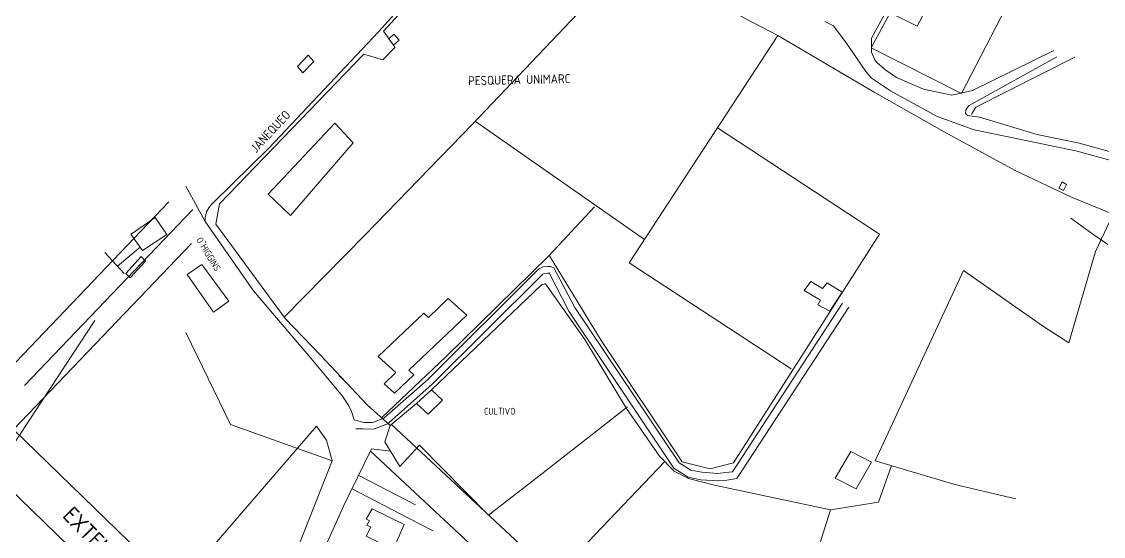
# Model space of a CAD drawing. Header units: inches. Extents: x 725.5 to 800.4, y -655.3 to -591.9.
# Drawn here: x 732.13 to 740.86, y -606.18 to -602.03 of the extents above; entities that cross this region are included whole.
import ezdxf

# ---------------------------------------------------------------- set-up
doc = ezdxf.new("R2010")
doc.units = ezdxf.units.IN
doc.header["$MEASUREMENT"] = 0
doc.layers.add('escaleras', color=2, linetype='Continuous')
doc.styles.get("Standard").update_dxf_attribs({"font": 'isocp2.shx'})

msp = doc.modelspace()

# ---------------------------------------------------------------- linework, layer by layer
at = {"layer": 'escaleras', "color": 7, "lineweight": 13}
for p, q in [((735.4090511383874, -604.4127266900438, 0.3153517708706798), (735.5681658315381, -604.2615808667589, 0.3123692138262355)), ((735.7182998565763, -604.3954826636383, 0.3330445822359491), (735.5681658315374, -604.261580866759, 0.366115648299042)), ((735.003584353717, -604.7300143759644, 0.3223168396742269), (735.3722000595138, -604.3798598853549, 0.3154072491879556)), ((735.2515634233365, -604.838843745273, 0.3208920250492001), (735.7182998565766, -604.3954826636381, 0.3121431910521798)), ((735.4090511383874, -604.4127266900438, 0.3690982053434825), (735.3722000595138, -604.3798598853549, 0.3772156488317827)), ((735.1468941048901, -604.8578297275305, 0.3525574035306509), (735.003584353717, -604.730014375964, 0.38412523931812)), ((735.2925090665285, -604.875362417149, 0.332774034579571), (735.2515634233365, -604.838843745273, 0.3417934162331041)), ((735.051425289, -604.9485172215014, 0.3238906248892949), (735.1468941048901, -604.8578297275305, 0.3221010906626292)), ((735.136046284931, -605.0239891433789, 0.3237632302348259), (735.2925090665285, -604.875362417149, 0.3208303824744611)), ((735.136046284931, -605.0239891433786, 0.3357068823399476), (735.051425289, -604.9485172215014, 0.3543469377573452)), ((735.0315257827043, -605.2238265291651, 0.32666359717961), (735.1906404758543, -605.0726807058803, 0.3236810401351683)), ((734.8483852843915, -605.6890819878445, -0.4768316706453121), (735.3050171438989, -605.9245811921796, -0.4768316706453121)), ((734.7929147375031, -605.7966391197044, -0.4768316706453121), (735.2495465970105, -606.0321383240394, -0.4768316706453121)), ((735.2495465970105, -606.0321383240394, -0.4768316706453121), (735.447328612072, -606.1341406399291, -0.4768316706453121))]:
    msp.add_line(p, q, dxfattribs=at)
at = {"layer": 'escaleras', "color": 7, "lineweight": 13, "elevation": -0.4768316706453121, "flags": 128}
for points in [[(739.1874893979965, -601.7884199143151), (739.1871338327542, -601.7889128831355), (738.9856327736672, -602.160682944351), (738.9840213481275, -602.2719325086376), (739.0109629652256, -602.3363276905031), (739.0251412317798, -602.3540472840732), (739.0883620040092, -602.4086354884788), (739.1016625024772, -602.4182278947271), (739.1857618382727, -602.4781315160861), (739.4045180271178, -602.5714506336458), (739.6342340055991, -602.6194657928901), (739.8011589192539, -602.5832261875402), (740.4567436938509, -602.2609128111045)], [(740.9377984427473, -603.1526408401772), (740.6455925974067, -603.0711492562056), (740.3070815465207, -603.0028643812408), (739.8146253627478, -602.9009464680724), (739.5150105868321, -602.7920280440974), (739.13790792183, -602.586007156448), (738.98410604297, -602.4825782778211), (738.9396007896364, -602.4279984207915), (738.8348453349761, -602.2752586447698), (738.7846991536246, -602.2046199202389), (738.771232017553, -602.1859143890448), (738.6781399011248, -602.0595721746645), (738.6089595973601, -602.024667091735)], [(740.4801518756591, -602.3115184624465), (739.7729538781894, -602.7022750769694), (739.7553939053204, -602.7255824524036), (739.7532604774167, -602.7285402835399), (739.7462046333842, -602.7414374472074), (739.7436674332534, -602.7688346522043), (739.7602532058381, -602.7852928995451), (739.8550631676887, -602.7973707996268), (740.3225018947439, -602.9384126632465), (740.6610566326419, -603.0067063594512), (740.9528153103528, -603.0880732431715)], [(740.5921950235194, -603.6124518735276), (740.6515735805943, -603.6559667603892), (740.7109521376736, -603.6994816654636), (740.7698429567083, -603.7426329130942), (740.8309141895089, -603.7828639838807), (740.8910195329476, -603.8254054905915)], [(734.8112705662313, -605.2389842267836), (734.7899080373428, -605.1734556613617), (734.7658442587659, -605.1268736438174), (734.715094369223, -605.0498042351022), (734.4599706305902, -604.7421542570078), (733.9971062269569, -604.1992473403823), (733.608881583471, -603.6403397378895)], [(734.8112705662313, -605.2389842267836), (734.888844899828, -605.2605472748612), (734.9574141504442, -605.2620375541464), (735.0528697031523, -605.2252137238861), (735.0532252683946, -605.2247207550656), (735.403865160196, -604.914047169259), (736.2873598189982, -604.0359194150443), (736.3020492983005, -604.0217829764684), (736.3326356732844, -604.0063715041623), (736.3712149303727, -604.002719838742), (736.3860451121033, -604.0029237114563), (736.3964973523623, -604.0029678358845), (736.4206056563314, -604.0121113795269), (736.5917426575588, -604.3333208068822), (737.4333308478116, -605.5856492932205), (737.5282848291679, -605.6465974113967), (737.6154348925096, -605.6630868976014), (737.7440416322727, -605.671846370993), (737.8092247477309, -605.6658961527953), (737.8628458780934, -605.6581441780248), (738.7517987704683, -604.2987843023654)], [(734.8237035941328, -605.3130471053029), (734.8799502646091, -605.3129488869663), (734.9666522308137, -605.3148332788695), (735.0863747604594, -605.268647980234), (735.0924606690209, -605.2602103362892), (735.4398641133664, -604.952404291486), (736.3241269308777, -604.0735130625675), (736.33279461964, -604.0651716867811), (736.3474512197741, -604.0577867047799), (736.3733372041484, -604.0553365141519), (736.3855727383291, -604.055504719161), (736.3867535816343, -604.0555096947865), (736.3837584242599, -604.0543737231687), (736.5435950156824, -604.3623531308394), (737.3904470259329, -605.6293366498957), (737.5057073020054, -605.7033187520946), (737.6078009291764, -605.7226356827221), (737.7447337898005, -605.7319622671157), (737.8162410419857, -605.725434749776), (737.8981961967136, -605.7135865299974), (738.8019559054678, -604.3315845352718)]]:
    msp.add_lwpolyline(points, dxfattribs=at)
at = {"layer": 'escaleras', "color": 7, "lineweight": 13}
for points, elevation in [([(733.4506454258038, -603.3533929686549), (733.608881583471, -603.6403397378895)], 0.3579445901614849), ([(733.3157173713307, -603.4804646854137), (731.7993870594597, -605.0641294392778)], -0.4768316706453121), ([(733.5090745092064, -603.5420566606693), (732.1492121360712, -604.9623053318074)], -0.4768316706453121), ([(733.497356389214, -603.8178305033132), (732.0608358848755, -605.3181414006915)], -0.4768316706453121), ([(734.6866376594714, -604.8814801336687), (734.723482849531, -604.9158300843433)], -0.4768316706453121), ([(735.1110865267359, -605.2771843661976), (739.0596670866452, -608.9583581436352), (740.6217878354164, -610.1759529942744), (739.992765330595, -610.9354973007097)], -0.4768316706453121), ([(732.0608358848755, -605.3181414006915), (734.1075089342246, -607.3065972096322)], -0.4768316706453121), ([(733.3792185060754, -606.5990228694562), (734.5068266897885, -605.2907929932352), (734.5874109618047, -605.4043673917511), (734.6339364432014, -605.5709306163379), (734.322232084535, -606.3544724572752), (734.1720474427472, -606.8741651864877)], -0.4768316706453121), ([(734.9414293226957, -605.4927800474036), (738.8820762230874, -609.1665574506428), (740.2316211610533, -610.2184601082741), (739.7713354287224, -610.7742548606799)], -0.4768316706453121), ([(731.808736829929, -605.5814352125187), (734.4069671519329, -608.105759348412), (734.7400492522565, -608.3957266312491), (735.1733018277376, -608.6630206212384), (735.5936807254678, -608.8864052276037), (736.1972505726435, -609.1172147144445), (737.0354989550084, -609.4033033876945), (737.3596840837091, -609.5407676885828), (737.6212997154717, -609.6838445533928), (738.329562788568, -610.098484134307), (739.2847458826801, -610.8708433589604)], -0.4768316706453121)]:
    msp.add_lwpolyline(points, dxfattribs=dict(at, elevation=elevation))
for points in [[(735.8948457181416, -606.0094879464868, 0.2823234687174998), (735.3372466065842, -605.4445471936473, 0.312389718586094), (735.1779105658733, -605.6166575567844, 0.2975084684359376), (735.0589139295299, -605.4161763715935, 0.3148192959411725), (735.1009473036512, -605.285742341046, 0.3406337079791414), (734.9143350766085, -605.119306277212, 0.3524780092175789), (734.5363031923569, -604.7162693843867, 0.3679666309243755), (734.2543413586185, -604.422987129028, 0.3816331197355478), (733.6943923160301, -603.6616785499479, 0.391958928292422), (733.7227493230082, -603.4977745647915, 0.3937811158651565), (734.8876548707664, -602.2905027140039, 0.4402470538883593), (735.0427796622913, -602.3342006962728, 0.4387285429810936), (735.1376982857838, -602.2347884709841, 0.4387285429810936), (735.1379984631127, -602.2325801718966, 0.4344767780532818), (735.0463362988996, -602.1042531237665, 0.4226324768148444), (736.202329477833, -600.841109304737, 0.3685740753838281), (736.347495453555, -600.7983654562485, 0.3597667777342183), (736.3901859007256, -600.8201611736501, 0.3524780092175789), (736.4729671718985, -600.6617848073415, 0.3470114282736726), (736.4578931667116, -600.6551588894157, 0.3470114282736726)], [(738.2433629098682, -601.8198249878877, 0.2972047188676563), (736.4014789837975, -600.7930834652259, 0.3336486890307816), (736.3487474135542, -600.7737883689789, 0.3336486890307816), (736.3020205199147, -600.7744340874136, 0.3336486890307816), (736.2667840208094, -600.7827904629279, 0.3336486890307816), (736.2333953346142, -600.7976313431512, 0.3354708766035164), (736.2027824047804, -600.8180298052516, 0.3354708766035164), (736.1610311827703, -600.8523313440138, 0.3385078255152341), (736.1313335841987, -600.8847737699244, 0.3385078255152341), (736.1007007883478, -600.9255551293669, 0.3503521267536716), (736.0122970517926, -601.0429861413552, 0.3555150310321099), (735.9189377283311, -601.1412747338068, 0.3561224025887502), (735.4443668462247, -601.6196166050274, 0.3913514838329694), (735.0066010219141, -602.1102637419548, 0.4028920901802342), (734.1250100013513, -603.0459702832991, 0.3773813548077346), (733.6746438371836, -603.4855628880658, 0.3594631010687505), (733.6544491748982, -603.5070875528174, 0.3567297741453906), (733.6368142214887, -603.5284059026005, 0.3555150310321099), (733.6191666194403, -603.5626951936815, 0.3555150310321099), (733.6070678327096, -603.6108791047185, 0.3555150310321099), (733.608881583471, -603.6403397378895, 0.3545090512419649)], [(739.0059416382103, -602.5946014685417, 0.3060119982915627), (738.2295227665572, -602.1395845058877, 0.3710036345132035), (737.0381125082541, -601.51452213407, 0.4211140388103909), (735.7650279897575, -602.8528430599725, 0.4727428628863285), (734.898830234025, -603.746443123904, 0.4287065022182031), (734.2448621157462, -604.4100990964606, 0.3788997928121881)], [(738.3374725308494, -604.829512931736, 0.3688777702750008), (737.0298620969636, -603.9741362133705, 0.4906611348510159), (738.2295227665572, -602.1395845058877, 0.3543001967903122)], [(740.6247108990171, -602.3130851803269, 0.2599409019008599), (739.828113494828, -602.7169655040094, 0.2486911777754688), (739.7945754854492, -602.7669667363435, 0.2429143042358592), (739.7932653854558, -602.7758393549127, 0.2389617142248439)], [(739.0059416382103, -602.5946014685417, 0.2900415072198436), (739.5718291251959, -602.916826523201, 0.2395697783582035), (740.1453971057366, -603.228557710099, 0.1355859270653135), (740.6033446520825, -603.4449907596928, 0.06656735818960946), (740.9337943286739, -603.5799992594604, 0.03221010345437514), (740.792422743856, -603.882207297766, 0.0100146963831258), (740.5772448802121, -604.6188258813391, 0.03646677109632801), (740.3658768628718, -604.4809290815082, 0.0449800699288283), (739.7275360456746, -604.035289188448, 0.1605177047523438), (739.0132463359913, -605.5697301257322, 0.1903142688917977)], [(735.7904141889015, -602.8321823482315, 0.4694021644063284), (737.1538968461956, -603.785559237303, 0.4909648115164853)], [(736.8035072661997, -604.6008535154984, 0.3839918537825777), (737.4578796852509, -605.5781928482319, 0.3593640990493751), (737.6838311083002, -605.634529991102, 0.3374727331576564), (737.870649012403, -605.5866821073537, 0.3310877772589842), (739.050015598501, -603.7407571601807, 0.298858865457578), (737.7430026760671, -602.8835834421409, 0.4070993661667188)], [(735.0315257827043, -605.2238265291651, 0.32666359717961), (735.5520341485706, -604.7293865505068, 0.3233228804739063), (736.3804673179178, -603.9172151007598, 0.4116993149270319), (736.750182212386, -603.5198773670822, 0.4499653997600789)], [(732.9008278510969, -604.0011811702071, 0.3555150310321099), (733.0829984196129, -603.8468513291667, 0.3615889835326566)], [(732.9532670992896, -604.0579430813151, 0.3600704726253909), (732.7981338510401, -603.8883551919431, 0.3461002889230476)], [(736.8035072661997, -604.6008535154984, 0.3839918537825777), (736.3855564081, -603.916388911405, 0.409877109128594)], [(736.6722228243598, -604.5916128288569, 0.3791271402329688), (736.3543435974739, -604.1434320905188, 0.393173671405704), (736.3208274953874, -604.1514847529288, 0.3852775131067194), (735.4349439207754, -604.9986625476193, 0.3145156010499999)], [(733.3581267628967, -607.3235961533678, 0.3403300130879687), (733.4154183129349, -607.1071176124291, 0.3345597372528913), (732.2198735538782, -606.9238492369094, 0.3555150310321099), (732.0570942768795, -606.5089352365964, 0.3236265753650789), (731.9978646420236, -605.5361985500227, 0.3151229726066405), (732.7171147137501, -604.4388205810476, 0.3382041306240627)], [(734.6339364432014, -605.5709306163379, 0.3087453252149225), (733.8130079075974, -605.2767741286617, 0.3032787442710162), (733.452614512543, -604.5357335885421, 0.345492917366407)], [(739.0416384274477, -605.9051717130383, 0.1669026606510161), (738.6529259348757, -605.9646239201907, 0.2274079489199218), (737.717580736321, -605.7672796154319, 0.3329120607875782), (737.5079346651833, -605.7124926597609, 0.34507389022586), (737.3911955373352, -605.654656653289, 0.3520669649350003), (737.2745049263048, -605.5324186121031, 0.3566277102078906), (737.0074091424822, -605.1483744875844, 0.3773028749300782), (736.6722228243598, -604.5916128288569, 0.3791271402329688)], [(735.3126353461139, -605.1070678086938, 0.3151229726066405), (735.1009473036512, -605.285742341046, 0.3224117593489847)], [(737.0150309674979, -605.1351161087103, 0.3745664131857818), (736.2990911208772, -605.6953558148042, 0.2857848760292974), (735.8948457146771, -606.0094879429769, 0.2488315455282942)], [(735.1049025728397, -605.4936563689515, 0.3054046267349222), (734.9507134160143, -605.4737849030595, 0.3306116672162507), (734.7240371202972, -605.9375619040848, 0.3585519617181255), (734.581212473075, -606.254975701202, 0.3822405095178903), (734.5634190471771, -606.3253276442871, 0.3770776052394534), (734.3974520400268, -606.9655344818725, 0.3828479539773441), (734.3539721829768, -607.1597493969474, 0.3770776052394534), (734.3364601801611, -607.2587819625965, 0.3713073294043758), (734.3842319169108, -607.4521105434966, 0.3634111711053911), (734.4933687576992, -607.7181737136575, 0.3597667777342183)], [(736.4344016012642, -606.5108815588296, 0.2501865674428834), (736.7012104771159, -606.2224696128965, 0.2736229736882037), (737.3163471128001, -605.5762499700563, 0.361188382577969)], [(739.0132463359913, -605.5697301257322, 0.1903142688917977), (739.6578028469796, -605.7607376633445, 0.08085754878742257), (740.1488864166007, -605.8768649907823, -0.02008589071015565)], [(739.0416384274477, -605.9051717130383, 0.1693350812157817), (739.1464255401536, -605.6091963731111, 0.1523084835507823)], [(737.718935600261, -607.7084240178451, 0.2018953244281753), (738.1687970384088, -607.5902104323518, 0.176936238283985), (738.3473290822282, -606.9402947627061, 0.1924425935999226), (738.6529259348757, -605.9646239201907, 0.2252795695346883)]]:
    msp.add_polyline3d(points, dxfattribs=at)
for points in [[(739.4427653941522, -601.1068400927442, 0.4180503527921873), (740.2645623480579, -601.5324102607059, 0.3626442152921882), (739.7110477441518, -602.6062686888466, 0.357176504354688), (738.9823841332146, -602.237927228674, 0.3365814598234379), (739.1345687543079, -601.9567046294605, 0.3365814598234379), (739.3521836496216, -602.062049193528, 0.357176504354688), (739.439484767589, -601.9022097771131, 0.3584523035734375), (739.27909858009, -601.8181892857176, 0.3396798293546872), (739.3321353761822, -601.728883340398, 0.3487926809171881), (739.1646411644646, -601.6510595880625, 0.4122181277921879), (739.4427653941522, -601.1068400927442, 0.4180503527921873)], [(735.1735766941524, -602.1763243521134, 0.452679188729688), (735.1271011511826, -602.2173321841449, 0.452679188729688), (735.0910142589955, -602.1666647294695, 0.452679188729688), (735.1300172636834, -602.1267504396183, 0.4490340481046877), (735.1735766941524, -602.1763243521134, 0.452679188729688)], [(734.4839160879029, -602.3478282185225, 0.4639791246671876), (734.3953391707137, -602.439685762273, 0.4599694699796881), (734.3519619972761, -602.3897473357067, 0.4481227629484382), (734.4388986011826, -602.2973430208745, 0.4512211324796875), (734.4839160879029, -602.3478282185225, 0.4639791246671876)], [(734.115392370714, -603.4196818193134, 0.4933225066984381), (734.6548731832135, -602.8450253997771, 0.4973321613859376), (734.8026836355592, -603.0055938443012, 0.4876725387296883), (734.295097803526, -603.5920969708751, 0.4845741691984374), (734.115392370714, -603.4196818193134, 0.4933225066984381)], [(740.5596364816529, -603.3396709825837, 0.07941678872968783), (740.5332092121203, -603.3905206943032, 0.07941678872968783), (740.4974868339959, -603.3713837060252, 0.07941678872968783), (740.5239141035262, -603.3205339943056, 0.07941678872968783), (740.5596364816529, -603.3396709825837, 0.07941678872968783)], [(733.0098212191531, -603.742094507585, 0.4098487863859381), (733.2033781863403, -603.608135589623, 0.414405212167188), (733.2992453847779, -603.7453751341591, 0.414405212167188), (733.1025900480586, -603.8747776263398, 0.414405212167188), (733.0085454199331, -603.7404541943063, 0.4098487863859381), (733.0098212191531, -603.742094507585, 0.4098487863859381)], [(733.0019841668084, -604.0953086341455, 0.3877956856046878), (733.1251899199334, -603.958615860708, 0.3877956856046878), (733.090743341027, -603.9225289685292, 0.3980020793546872), (732.9673553308704, -604.0592217419669, 0.3877956856046878), (733.0019841668084, -604.0953086341455, 0.3877956856046878)], [(733.7991764214956, -604.2823043482209, 0.4189616379484377), (733.5801034699326, -603.9855899013412, 0.4074794449796886), (733.4636412269638, -604.0677878224307, 0.3974553082609372), (733.6743303550898, -604.3705167513433, 0.4074794449796886), (733.7991764214956, -604.2823043482209, 0.4189616379484377)], [(738.6275296933712, -604.1348584099253, 0.3515265363859382), (738.7485483621216, -604.210677334928, 0.346605596542188), (738.648306994934, -604.3632264700864, 0.3444185121671878), (738.551893025402, -604.3111009591425, 0.3515265363859382), (738.5735816121199, -604.2737382677399, 0.3502507371671872), (738.4425388066521, -604.1953677443058, 0.3502507371671872), (738.4941175464952, -604.1231939599314, 0.3502507371671872), (738.5898024879015, -604.1811516958635, 0.3579055324796875), (738.6275296933712, -604.1348584099253, 0.3515265363859382)], [(735.5220521379024, -605.0802256310213, 0.3296556926359373), (735.4061366660276, -605.1945007896238, 0.3551716770109374), (735.3126388089963, -605.1070174146271, 0.3551716770109374), (735.4349332769643, -604.9985744810299, 0.3363992027921884), (735.5220521379024, -605.0802256310213, 0.3296556926359373)], [(738.6925954535266, -605.7101059310306, 0.2875543184171884), (738.8181705480581, -605.4952248911864, 0.2875543184171884), (738.9854825027467, -605.5821614950845, 0.2875543184171884), (738.8600896652465, -605.7970425349287, 0.2875543184171884), (738.6925954535266, -605.7101059310306, 0.2875543184171884)], [(735.2149490402466, -606.0848263872731, 0.3805054043546879), (735.1050480504022, -606.3299620943079, 0.393263396542188), (734.9951470605581, -606.2800236677415, 0.3941746816984372), (735.0161066191521, -606.2313610403988, 0.3941746816984372), (734.9067524004021, -606.1792355294554, 0.390529541073438), (734.9433860636838, -606.1050569177479, 0.390529541073438), (734.9118555972776, -606.0884715279016, 0.390529541073438), (734.9348199832154, -606.052202378679, 0.3898005129484384), (734.9078459425884, -606.0403556716575, 0.3898005129484384), (734.9552327707153, -605.9574287224252, 0.3989133645109378), (735.2149490402466, -606.0848263872731, 0.3805054043546879)]]:
    msp.add_polyline3d(points, close=True, dxfattribs=at)

# ---------------------------------------------------------------- texts
for s, height, rotation, p in [('PESQUERA UNIMARC', 0.07290281250000001, 1.23277298136076, (735.7305669778281, -602.5405908025168, -0.4134130562173977)), ('JANEQUEO', 0.07290281250000001, 46.99999999993084, (734.017471959964, -603.0907813613346, 0.4861233539640636)), ('O`HIGGINS', 0.054677109375, 301.0709743913379, (733.5332976281932, -603.786615926947, -0.4768316706453121)), ('EXTENSION SARGENTO CANDELARIA', 0.1325364263849542, 314.2742304002028, (732.4491855473126, -606.020331233637, 5.078211747234863))]:
    msp.add_text(s, height=height, rotation=rotation, dxfattribs=at).set_placement(p)
msp.add_text('CULTIVO', height=0.054677109375, dxfattribs=at).set_placement((735.8574245040018, -605.1977409369042, -0.4768316706453121))

doc.saveas('drawing.dxf')
